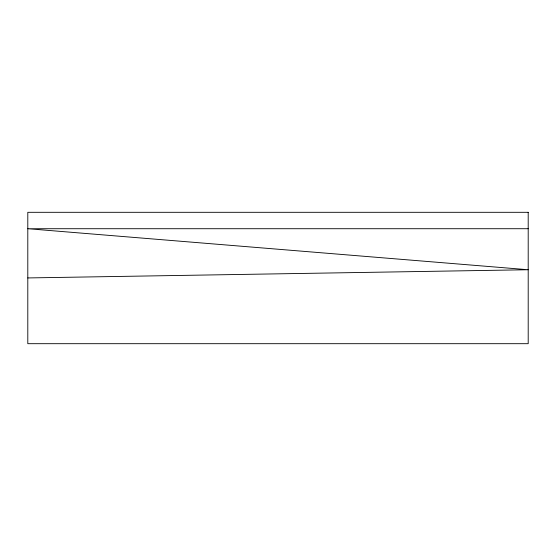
<?xml version="1.0" encoding="UTF-8"?>
<svg xmlns="http://www.w3.org/2000/svg" width="556" height="556" viewBox="0 0 556 556"><rect width="100%" height="100%" fill="white"/><g stroke="black" fill="none" stroke-linecap="round" stroke-linejoin="round"><path stroke-width="0.83" d="M27.8 277.937L528.2 269.736L27.8 228.718L528.2 228.718M528.2 212.309L27.8 212.309L27.8 343.691L528.2 343.691L528.2 212.309"/></g></svg>
